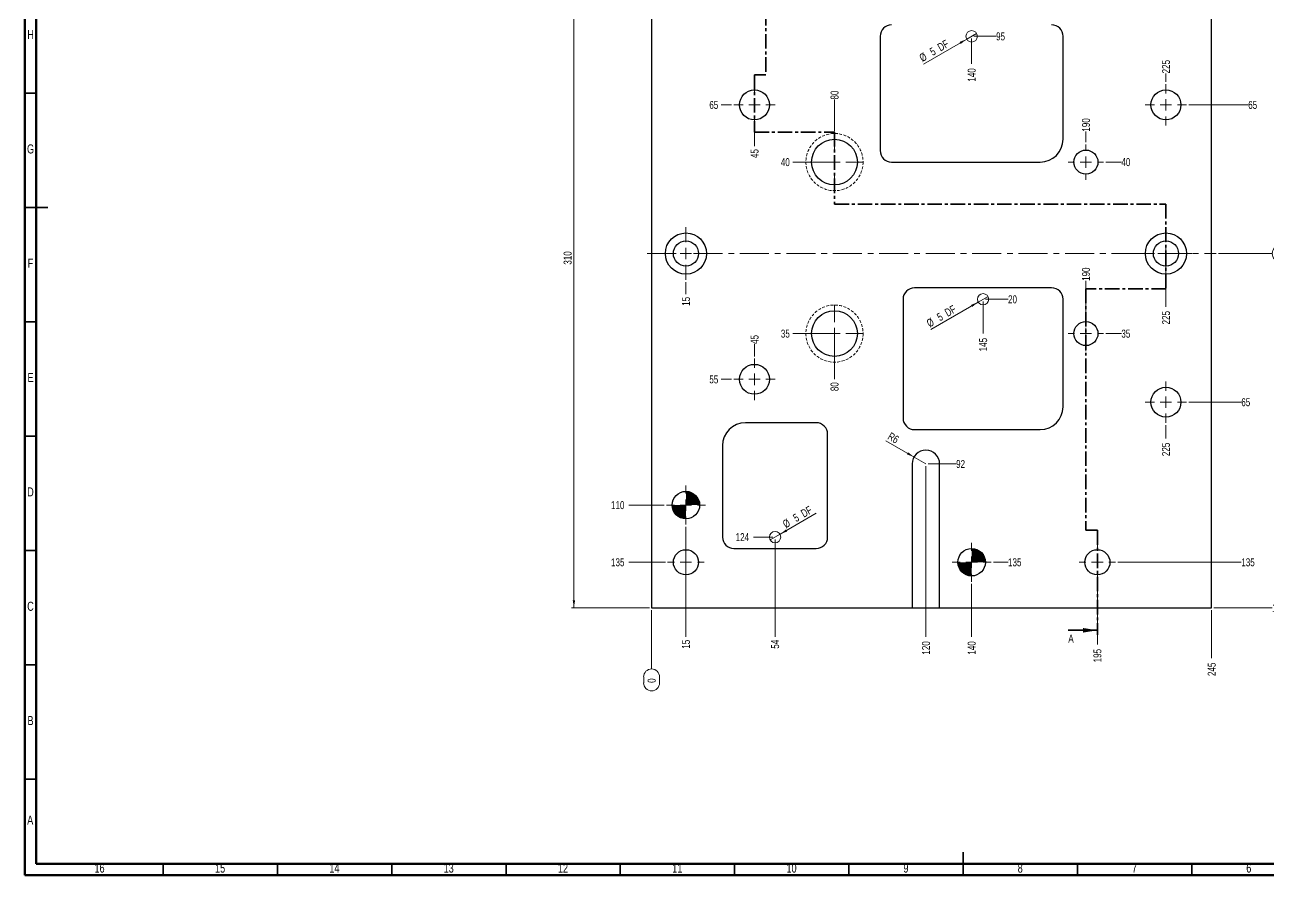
# Model space of a CAD drawing. Header units: millimetres. Extents: x 15 to 836, y 5 to 589.
# Drawn here: x 15 to 559, y 5 to 377 of the extents above; entities that cross this region are included whole.
import ezdxf

# ---------------------------------------------------------------- set-up
doc = ezdxf.new("R2010")
doc.units = ezdxf.units.MM
for name, pattern in [('CENTER', [10.16, 6.35, -1.27, 1.27, -1.27]), ('CENTERX2', [20.32, 12.7, -2.54, 2.54, -2.54]), ('HIDDEN', [1.905, 1.27, -0.635])]:
    doc.linetypes.add(name, pattern=pattern)
doc.styles.add('SLDTEXTSTYLE0', font='TXT', dxfattribs={"width": 0.75})
doc.dimstyles.new('SLDDIMSTYLE0', dxfattribs={"dimtxt": 3.5, "dimasz": 3.302, "dimexe": 0, "dimexo": 0.0625, "dimgap": 0.875, "dimtad": 1, "dimrnd": 1e-09, "dimzin": 12, "dimdsep": 46, "dimtxsty": 'SLDTEXTSTYLE0', "dimblk1": 'NONE', "dimsah": 1, "dimcen": 0, "dimadec": 0, "dimazin": 3, "dimtfac": 1, "dimtmove": 0, "dimatfit": 3, "dimldrblk": 'NONE', "dimfxl": 1, "dimfrac": 2, "dimtolj": 1, "dimtzin": 12, "dimarcsym": 0})
doc.dimstyles.new('SLDDIMSTYLE1', dxfattribs={"dimtxt": 3.5, "dimasz": 3.302, "dimexe": 0, "dimexo": 0.0625, "dimgap": 0.875, "dimtad": 0, "dimtih": 1, "dimtoh": 1, "dimdec": 0, "dimrnd": 1e-09, "dimdsep": 46, "dimtxsty": 'SLDTEXTSTYLE0', "dimblk1": 'NONE', "dimblk2": 'NONE', "dimsah": 1, "dimcen": 0.09, "dimadec": 0, "dimazin": 2, "dimtfac": 1, "dimtdec": 0, "dimtofl": 0, "dimtmove": 0, "dimatfit": 3, "dimldrblk": 'NONE', "dimfxl": 1, "dimfrac": 2, "dimtolj": 1, "dimtzin": 12, "dimarcsym": 0})
doc.dimstyles.new('SLDDIMSTYLE2', dxfattribs={"dimtxt": 3.5, "dimasz": 3.302, "dimexe": 0, "dimexo": 0.0625, "dimgap": 0.875, "dimtad": 0, "dimtih": 1, "dimtoh": 1, "dimrnd": 1e-09, "dimzin": 12, "dimdsep": 46, "dimtxsty": 'SLDTEXTSTYLE0', "dimblk1": 'NONE', "dimblk2": 'NONE', "dimsah": 1, "dimcen": 0.09, "dimadec": 0, "dimazin": 3, "dimtfac": 1, "dimtofl": 0, "dimtmove": 0, "dimatfit": 3, "dimldrblk": 'NONE', "dimfxl": 1, "dimfrac": 2, "dimtolj": 1, "dimtzin": 12, "dimarcsym": 0})
doc.dimstyles.new('SLDDIMSTYLE3', dxfattribs={"dimtxt": 3.5, "dimasz": 3.302, "dimexe": 0, "dimexo": 0.0625, "dimgap": 0.875, "dimtad": 1, "dimrnd": 1e-09, "dimzin": 12, "dimdsep": 46, "dimtxsty": 'SLDTEXTSTYLE0', "dimsah": 1, "dimcen": 0.09, "dimadec": 0, "dimazin": 3, "dimtfac": 1, "dimtofl": 0, "dimtmove": 0, "dimatfit": 3, "dimfxl": 1, "dimfrac": 2, "dimtolj": 1, "dimtzin": 12, "dimarcsym": 0})
doc.dimstyles.new('SLDDIMSTYLE4', dxfattribs={"dimtxt": 3.5, "dimasz": 3.302, "dimexe": 0, "dimexo": 0.0625, "dimgap": 0.875, "dimtad": 1, "dimrnd": 1e-09, "dimzin": 12, "dimdsep": 46, "dimtxsty": 'SLDTEXTSTYLE0', "dimsah": 1, "dimcen": 0, "dimadec": 0, "dimazin": 3, "dimtfac": 1, "dimtofl": 0, "dimtmove": 0, "dimatfit": 3, "dimfxl": 1, "dimfrac": 2, "dimtolj": 1, "dimtzin": 12, "dimarcsym": 0})

# ---------------------------------------------------------------- blocks, each defined once
blk = doc.blocks.new('_D')
at = {"color": 7, "linetype": 'Continuous', "lineweight": 18}
for q in [(408.14, 359.66), (431.37, 373.07)]:
    blk.add_line((427.04, 370.57), q, dxfattribs=at)
blk.add_solid([(427.04, 370.57), (423.93, 369.36), (424.43, 368.48)], dxfattribs=at)
at = {"color": 7, "linetype": 'Continuous', "lineweight": 18, "char_height": 3.5, "attachment_point": 1, "rotation": 30, "style": 'SLDTEXTSTYLE0'}
for s, insert in [('DF', (413.83, 368.17)), ('%%c', (405.9, 363.54)), ('5', (410.45, 366.22))]:
    blk.add_mtext(s, dxfattribs=dict(at, insert=insert))
blk = doc.blocks.new('_None')
blk = doc.blocks.new('_D_1')
at = {"color": 7, "linetype": 'Continuous', "lineweight": 18}
for q in [(436.37, 258.07), (411.3, 243.6)]:
    blk.add_line((432.04, 255.57), q, dxfattribs=at)
blk.add_solid([(432.04, 255.57), (428.93, 254.36), (429.43, 253.48)], dxfattribs=at)
at = {"color": 7, "linetype": 'Continuous', "lineweight": 18, "char_height": 3.5, "attachment_point": 1, "rotation": 30, "style": 'SLDTEXTSTYLE0'}
for s, insert in [('5', (413.6, 250.17)), ('DF', (416.98, 252.11)), ('%%c', (409.06, 247.48))]:
    blk.add_mtext(s, dxfattribs=dict(at, insert=insert))
blk = doc.blocks.new('_D_2')
at = {"color": 7, "linetype": 'Continuous', "lineweight": 18}
for q in [(361.25, 163.24), (341.04, 151.57)]:
    blk.add_line((345.37, 154.07), q, dxfattribs=at)
blk.add_solid([(345.37, 154.07), (348.48, 155.28), (347.97, 156.16)], dxfattribs=at)
at = {"color": 7, "linetype": 'Continuous', "lineweight": 18, "char_height": 3.5, "attachment_point": 1, "rotation": 30, "style": 'SLDTEXTSTYLE0'}
for s, insert in [('DF', (354.05, 164.29)), ('%%c', (346.13, 159.65)), ('5', (350.67, 162.34))]:
    blk.add_mtext(s, dxfattribs=dict(at, insert=insert))
blk = doc.blocks.new('_D_3')
at = {"color": 7, "linetype": 'Continuous', "lineweight": 18}
for p, q in [((564.18, 280.31), (566.77, 280.31)), ((537.2, 276.82), (560.69, 276.82)), ((566.77, 273.33), (564.18, 273.33))]:
    blk.add_line(p, q, dxfattribs=at)
for centre, start, end in [((564.18, 276.82), 90, 270), ((566.77, 276.82), 270, 90)]:
    blk.add_arc(centre, 3.49, start, end, dxfattribs=at)
at = {"color": 7, "linetype": 'Continuous', "lineweight": 18, "insert": (564.18, 278.55), "char_height": 3.5, "attachment_point": 1, "style": 'SLDTEXTSTYLE0'}
blk.add_mtext('0', dxfattribs=at)
blk = doc.blocks.new('_D_4')
at = {"color": 7, "linetype": 'Continuous', "lineweight": 18}
blk.add_line((435.2, 256.82), (445.13, 256.82), dxfattribs=at)
at = {"color": 7, "linetype": 'Continuous', "lineweight": 18, "insert": (445.13, 258.55), "char_height": 3.5, "attachment_point": 1, "style": 'SLDTEXTSTYLE0'}
blk.add_mtext('20', dxfattribs=at)
blk = doc.blocks.new('_D_5')
at = {"color": 7, "linetype": 'Continuous', "lineweight": 18}
blk.add_line((487.95, 241.82), (494.72, 241.82), dxfattribs=at)
at = {"color": 7, "linetype": 'Continuous', "lineweight": 18, "insert": (494.72, 243.55), "char_height": 3.5, "attachment_point": 1, "style": 'SLDTEXTSTYLE0'}
blk.add_mtext('35', dxfattribs=at)
blk = doc.blocks.new('_D_6')
at = {"color": 7, "linetype": 'Continuous', "lineweight": 18}
blk.add_line((368.2, 241.82), (350.92, 241.82), dxfattribs=at)
at = {"color": 7, "linetype": 'Continuous', "lineweight": 18, "insert": (345.75, 243.55), "char_height": 3.5, "attachment_point": 1, "style": 'SLDTEXTSTYLE0'}
blk.add_mtext('35', dxfattribs=at)
blk = doc.blocks.new('_D_7')
at = {"color": 7, "linetype": 'Continuous', "lineweight": 18}
blk.add_line((324.15, 221.82), (319.62, 221.82), dxfattribs=at)
at = {"color": 7, "linetype": 'Continuous', "lineweight": 18, "insert": (314.45, 223.55), "char_height": 3.5, "attachment_point": 1, "style": 'SLDTEXTSTYLE0'}
blk.add_mtext('55', dxfattribs=at)
blk = doc.blocks.new('_D_8')
at = {"color": 7, "linetype": 'Continuous', "lineweight": 18}
blk.add_line((524.25, 211.82), (547.19, 211.82), dxfattribs=at)
at = {"color": 7, "linetype": 'Continuous', "lineweight": 18, "insert": (547.19, 213.55), "char_height": 3.5, "attachment_point": 1, "style": 'SLDTEXTSTYLE0'}
blk.add_mtext('65', dxfattribs=at)
blk = doc.blocks.new('_D_9')
at = {"color": 7, "linetype": 'Continuous', "lineweight": 18}
blk.add_line((410.2, 184.82), (422.42, 184.82), dxfattribs=at)
at = {"color": 7, "linetype": 'Continuous', "lineweight": 18, "insert": (422.42, 186.55), "char_height": 3.5, "attachment_point": 1, "style": 'SLDTEXTSTYLE0'}
blk.add_mtext('92', dxfattribs=at)
blk = doc.blocks.new('_D_10')
at = {"color": 7, "linetype": 'Continuous', "lineweight": 18}
blk.add_line((294.7, 166.82), (279.2, 166.82), dxfattribs=at)
at = {"color": 7, "linetype": 'Continuous', "lineweight": 18, "insert": (271.45, 168.55), "char_height": 3.5, "attachment_point": 1, "style": 'SLDTEXTSTYLE0'}
blk.add_mtext('110', dxfattribs=at)
blk = doc.blocks.new('_D_11')
at = {"color": 7, "linetype": 'Continuous', "lineweight": 18}
blk.add_line((342.2, 152.82), (333.73, 152.82), dxfattribs=at)
at = {"color": 7, "linetype": 'Continuous', "lineweight": 18, "insert": (325.98, 154.55), "char_height": 3.5, "attachment_point": 1, "style": 'SLDTEXTSTYLE0'}
blk.add_mtext('124', dxfattribs=at)
blk = doc.blocks.new('_D_12')
at = {"color": 7, "linetype": 'Continuous', "lineweight": 18}
blk.add_line((493.2, 141.82), (547.19, 141.82), dxfattribs=at)
at = {"color": 7, "linetype": 'Continuous', "lineweight": 18, "insert": (547.19, 143.55), "char_height": 3.5, "attachment_point": 1, "style": 'SLDTEXTSTYLE0'}
blk.add_mtext('135', dxfattribs=at)
blk = doc.blocks.new('_D_13')
at = {"color": 7, "linetype": 'Continuous', "lineweight": 18}
blk.add_line((438.7, 141.82), (445.13, 141.82), dxfattribs=at)
at = {"color": 7, "linetype": 'Continuous', "lineweight": 18, "insert": (445.13, 143.55), "char_height": 3.5, "attachment_point": 1, "style": 'SLDTEXTSTYLE0'}
blk.add_mtext('135', dxfattribs=at)
blk = doc.blocks.new('_D_14')
at = {"color": 7, "linetype": 'Continuous', "lineweight": 18}
blk.add_line((295.2, 141.82), (279.2, 141.82), dxfattribs=at)
at = {"color": 7, "linetype": 'Continuous', "lineweight": 18, "insert": (271.45, 143.55), "char_height": 3.5, "attachment_point": 1, "style": 'SLDTEXTSTYLE0'}
blk.add_mtext('135', dxfattribs=at)
blk = doc.blocks.new('_D_15')
at = {"color": 7, "linetype": 'Continuous', "lineweight": 18}
blk.add_line((535.2, 121.82), (560.69, 121.82), dxfattribs=at)
at = {"color": 7, "linetype": 'Continuous', "lineweight": 18, "insert": (560.69, 123.55), "char_height": 3.5, "attachment_point": 1, "style": 'SLDTEXTSTYLE0'}
blk.add_mtext('155', dxfattribs=at)
blk = doc.blocks.new('_D_16')
at = {"color": 7, "linetype": 'Continuous', "lineweight": 18}
blk.add_line((368.2, 316.82), (350.92, 316.82), dxfattribs=at)
at = {"color": 7, "linetype": 'Continuous', "lineweight": 18, "insert": (345.75, 318.55), "char_height": 3.5, "attachment_point": 1, "style": 'SLDTEXTSTYLE0'}
blk.add_mtext('40', dxfattribs=at)
blk = doc.blocks.new('_D_17')
at = {"color": 7, "linetype": 'Continuous', "lineweight": 18}
blk.add_line((487.95, 316.82), (494.72, 316.82), dxfattribs=at)
at = {"color": 7, "linetype": 'Continuous', "lineweight": 18, "insert": (494.72, 318.55), "char_height": 3.5, "attachment_point": 1, "style": 'SLDTEXTSTYLE0'}
blk.add_mtext('40', dxfattribs=at)
blk = doc.blocks.new('_D_18')
at = {"color": 7, "linetype": 'Continuous', "lineweight": 18}
blk.add_line((524.25, 341.82), (550.2, 341.82), dxfattribs=at)
at = {"color": 7, "linetype": 'Continuous', "lineweight": 18, "insert": (550.2, 343.55), "char_height": 3.5, "attachment_point": 1, "style": 'SLDTEXTSTYLE0'}
blk.add_mtext('65', dxfattribs=at)
blk = doc.blocks.new('_D_19')
at = {"color": 7, "linetype": 'Continuous', "lineweight": 18}
blk.add_line((324.15, 341.82), (319.62, 341.82), dxfattribs=at)
at = {"color": 7, "linetype": 'Continuous', "lineweight": 18, "insert": (314.45, 343.55), "char_height": 3.5, "attachment_point": 1, "style": 'SLDTEXTSTYLE0'}
blk.add_mtext('65', dxfattribs=at)
blk = doc.blocks.new('_D_20')
at = {"color": 7, "linetype": 'Continuous', "lineweight": 18}
blk.add_line((430.2, 371.82), (439.91, 371.82), dxfattribs=at)
at = {"color": 7, "linetype": 'Continuous', "lineweight": 18, "insert": (439.91, 373.55), "char_height": 3.5, "attachment_point": 1, "style": 'SLDTEXTSTYLE0'}
blk.add_mtext('95', dxfattribs=at)
blk = doc.blocks.new('_D_21')
at = {"color": 7, "linetype": 'Continuous', "lineweight": 18}
blk.add_line((329.7, 411.82), (279.2, 411.82), dxfattribs=at)
at = {"color": 7, "linetype": 'Continuous', "lineweight": 18, "insert": (271.45, 413.55), "char_height": 3.5, "attachment_point": 1, "style": 'SLDTEXTSTYLE0'}
blk.add_mtext('135', dxfattribs=at)
blk = doc.blocks.new('_D_22')
at = {"color": 7, "linetype": 'Continuous', "lineweight": 18}
blk.add_line((493.2, 411.82), (544.2, 411.82), dxfattribs=at)
at = {"color": 7, "linetype": 'Continuous', "lineweight": 18, "insert": (544.2, 413.55), "char_height": 3.5, "attachment_point": 1, "style": 'SLDTEXTSTYLE0'}
blk.add_mtext('135', dxfattribs=at)
blk = doc.blocks.new('_D_23')
at = {"color": 7, "linetype": 'Continuous', "lineweight": 18}
blk.add_line((535.2, 431.82), (560.69, 431.82), dxfattribs=at)
at = {"color": 7, "linetype": 'Continuous', "lineweight": 18, "insert": (560.69, 433.55), "char_height": 3.5, "attachment_point": 1, "style": 'SLDTEXTSTYLE0'}
blk.add_mtext('155', dxfattribs=at)
blk = doc.blocks.new('_D_24')
at = {"color": 7, "linetype": 'Continuous', "lineweight": 18}
for p, q in [((289.2, 120.82), (289.2, 95.14)), ((285.72, 89.07), (285.72, 91.66)), ((292.69, 91.66), (292.69, 89.07))]:
    blk.add_line(p, q, dxfattribs=at)
for centre, start, end in [((289.2, 91.66), 0, 180), ((289.2, 89.07), 180, 0)]:
    blk.add_arc(centre, 3.49, start, end, dxfattribs=at)
at = {"color": 7, "linetype": 'Continuous', "lineweight": 18, "insert": (287.47, 89.07), "char_height": 3.5, "attachment_point": 1, "rotation": 90, "style": 'SLDTEXTSTYLE0'}
blk.add_mtext('0', dxfattribs=at)
blk = doc.blocks.new('_D_25')
at = {"color": 7, "linetype": 'Continuous', "lineweight": 18}
blk.add_line((304.2, 157.32), (304.2, 109.19), dxfattribs=at)
at = {"color": 7, "linetype": 'Continuous', "lineweight": 18, "insert": (302.47, 104.01), "char_height": 3.5, "attachment_point": 1, "rotation": 90, "style": 'SLDTEXTSTYLE0'}
blk.add_mtext('15', dxfattribs=at)
blk = doc.blocks.new('_D_26')
at = {"color": 7, "linetype": 'Continuous', "lineweight": 18}
blk.add_line((304.2, 264.32), (304.2, 259.11), dxfattribs=at)
at = {"color": 7, "linetype": 'Continuous', "lineweight": 18, "insert": (302.47, 253.93), "char_height": 3.5, "attachment_point": 1, "rotation": 90, "style": 'SLDTEXTSTYLE0'}
blk.add_mtext('15', dxfattribs=at)
blk = doc.blocks.new('_D_27')
at = {"color": 7, "linetype": 'Continuous', "lineweight": 18}
blk.add_line((309.2, 420.82), (309.2, 441.82), dxfattribs=at)
at = {"color": 7, "linetype": 'Continuous', "lineweight": 18, "insert": (307.47, 441.82), "char_height": 3.5, "attachment_point": 1, "rotation": 90, "style": 'SLDTEXTSTYLE0'}
blk.add_mtext('20', dxfattribs=at)
blk = doc.blocks.new('_D_28')
at = {"color": 7, "linetype": 'Continuous', "lineweight": 18}
blk.add_line((334.2, 231.87), (334.2, 237.29), dxfattribs=at)
at = {"color": 7, "linetype": 'Continuous', "lineweight": 18, "insert": (332.47, 237.29), "char_height": 3.5, "attachment_point": 1, "rotation": 90, "style": 'SLDTEXTSTYLE0'}
blk.add_mtext('45', dxfattribs=at)
blk = doc.blocks.new('_D_29')
at = {"color": 7, "linetype": 'Continuous', "lineweight": 18}
blk.add_line((334.2, 331.77), (334.2, 323.77), dxfattribs=at)
at = {"color": 7, "linetype": 'Continuous', "lineweight": 18, "insert": (332.47, 318.6), "char_height": 3.5, "attachment_point": 1, "rotation": 90, "style": 'SLDTEXTSTYLE0'}
blk.add_mtext('45', dxfattribs=at)
blk = doc.blocks.new('_D_30')
at = {"color": 7, "linetype": 'Continuous', "lineweight": 18}
blk.add_line((339.2, 421.32), (339.2, 447.82), dxfattribs=at)
at = {"color": 7, "linetype": 'Continuous', "lineweight": 18, "insert": (337.47, 447.82), "char_height": 3.5, "attachment_point": 1, "rotation": 90, "style": 'SLDTEXTSTYLE0'}
blk.add_mtext('50', dxfattribs=at)
blk = doc.blocks.new('_D_31')
at = {"color": 7, "linetype": 'Continuous', "lineweight": 18}
blk.add_line((343.2, 151.82), (343.2, 109.19), dxfattribs=at)
at = {"color": 7, "linetype": 'Continuous', "lineweight": 18, "insert": (341.47, 104.01), "char_height": 3.5, "attachment_point": 1, "rotation": 90, "style": 'SLDTEXTSTYLE0'}
blk.add_mtext('54', dxfattribs=at)
blk = doc.blocks.new('_D_32')
at = {"color": 7, "linetype": 'Continuous', "lineweight": 18}
blk.add_line((369.2, 240.82), (369.2, 221.82), dxfattribs=at)
at = {"color": 7, "linetype": 'Continuous', "lineweight": 18, "insert": (367.47, 216.65), "char_height": 3.5, "attachment_point": 1, "rotation": 90, "style": 'SLDTEXTSTYLE0'}
blk.add_mtext('80', dxfattribs=at)
blk = doc.blocks.new('_D_33')
at = {"color": 7, "linetype": 'Continuous', "lineweight": 18}
blk.add_line((369.2, 330.32), (369.2, 344.18), dxfattribs=at)
at = {"color": 7, "linetype": 'Continuous', "lineweight": 18, "insert": (367.47, 344.18), "char_height": 3.5, "attachment_point": 1, "rotation": 90, "style": 'SLDTEXTSTYLE0'}
blk.add_mtext('80', dxfattribs=at)
blk = doc.blocks.new('_D_34')
at = {"color": 7, "linetype": 'Continuous', "lineweight": 18}
blk.add_line((409.2, 183.82), (409.2, 109.19), dxfattribs=at)
at = {"color": 7, "linetype": 'Continuous', "lineweight": 18, "insert": (407.47, 101.43), "char_height": 3.5, "attachment_point": 1, "rotation": 90, "style": 'SLDTEXTSTYLE0'}
blk.add_mtext('120', dxfattribs=at)
blk = doc.blocks.new('_D_35')
at = {"color": 7, "linetype": 'Continuous', "lineweight": 18}
blk.add_line((429.2, 132.32), (429.2, 109.19), dxfattribs=at)
at = {"color": 7, "linetype": 'Continuous', "lineweight": 18, "insert": (427.47, 101.43), "char_height": 3.5, "attachment_point": 1, "rotation": 90, "style": 'SLDTEXTSTYLE0'}
blk.add_mtext('140', dxfattribs=at)
blk = doc.blocks.new('_D_36')
at = {"color": 7, "linetype": 'Continuous', "lineweight": 18}
blk.add_line((429.2, 370.82), (429.2, 359.77), dxfattribs=at)
at = {"color": 7, "linetype": 'Continuous', "lineweight": 18, "insert": (427.47, 352.01), "char_height": 3.5, "attachment_point": 1, "rotation": 90, "style": 'SLDTEXTSTYLE0'}
blk.add_mtext('140', dxfattribs=at)
blk = doc.blocks.new('_D_37')
at = {"color": 7, "linetype": 'Continuous', "lineweight": 18}
blk.add_line((434.2, 255.82), (434.2, 241.82), dxfattribs=at)
at = {"color": 7, "linetype": 'Continuous', "lineweight": 18, "insert": (432.47, 234.06), "char_height": 3.5, "attachment_point": 1, "rotation": 90, "style": 'SLDTEXTSTYLE0'}
blk.add_mtext('145', dxfattribs=at)
blk = doc.blocks.new('_D_38')
at = {"color": 7, "linetype": 'Continuous', "lineweight": 18}
blk.add_line((479.2, 250.57), (479.2, 264.87), dxfattribs=at)
at = {"color": 7, "linetype": 'Continuous', "lineweight": 18, "insert": (477.47, 264.87), "char_height": 3.5, "attachment_point": 1, "rotation": 90, "style": 'SLDTEXTSTYLE0'}
blk.add_mtext('190', dxfattribs=at)
blk = doc.blocks.new('_D_39')
at = {"color": 7, "linetype": 'Continuous', "lineweight": 18}
blk.add_line((479.2, 325.57), (479.2, 330.14), dxfattribs=at)
at = {"color": 7, "linetype": 'Continuous', "lineweight": 18, "insert": (477.47, 330.14), "char_height": 3.5, "attachment_point": 1, "rotation": 90, "style": 'SLDTEXTSTYLE0'}
blk.add_mtext('190', dxfattribs=at)
blk = doc.blocks.new('_D_40')
at = {"color": 7, "linetype": 'Continuous', "lineweight": 18}
blk.add_line((484.2, 132.82), (484.2, 105.82), dxfattribs=at)
at = {"color": 7, "linetype": 'Continuous', "lineweight": 18, "insert": (482.47, 98.06), "char_height": 3.5, "attachment_point": 1, "rotation": 90, "style": 'SLDTEXTSTYLE0'}
blk.add_mtext('195', dxfattribs=at)
blk = doc.blocks.new('_D_41')
at = {"color": 7, "linetype": 'Continuous', "lineweight": 18}
blk.add_line((484.2, 420.82), (484.2, 441.82), dxfattribs=at)
at = {"color": 7, "linetype": 'Continuous', "lineweight": 18, "insert": (482.47, 441.82), "char_height": 3.5, "attachment_point": 1, "rotation": 90, "style": 'SLDTEXTSTYLE0'}
blk.add_mtext('195', dxfattribs=at)
blk = doc.blocks.new('_D_42')
at = {"color": 7, "linetype": 'Continuous', "lineweight": 18}
blk.add_line((514.2, 264.32), (514.2, 253.59), dxfattribs=at)
at = {"color": 7, "linetype": 'Continuous', "lineweight": 18, "insert": (512.47, 245.83), "char_height": 3.5, "attachment_point": 1, "rotation": 90, "style": 'SLDTEXTSTYLE0'}
blk.add_mtext('225', dxfattribs=at)
blk = doc.blocks.new('_D_43')
at = {"color": 7, "linetype": 'Continuous', "lineweight": 18}
blk.add_line((514.2, 201.77), (514.2, 195.98), dxfattribs=at)
at = {"color": 7, "linetype": 'Continuous', "lineweight": 18, "insert": (512.47, 188.23), "char_height": 3.5, "attachment_point": 1, "rotation": 90, "style": 'SLDTEXTSTYLE0'}
blk.add_mtext('225', dxfattribs=at)
blk = doc.blocks.new('_D_44')
at = {"color": 7, "linetype": 'Continuous', "lineweight": 18}
blk.add_line((514.2, 351.87), (514.2, 355.6), dxfattribs=at)
at = {"color": 7, "linetype": 'Continuous', "lineweight": 18, "insert": (512.47, 355.6), "char_height": 3.5, "attachment_point": 1, "rotation": 90, "style": 'SLDTEXTSTYLE0'}
blk.add_mtext('225', dxfattribs=at)
blk = doc.blocks.new('_D_45')
at = {"color": 7, "linetype": 'Continuous', "lineweight": 18}
blk.add_line((514.2, 421.32), (514.2, 441.82), dxfattribs=at)
at = {"color": 7, "linetype": 'Continuous', "lineweight": 18, "insert": (512.47, 441.82), "char_height": 3.5, "attachment_point": 1, "rotation": 90, "style": 'SLDTEXTSTYLE0'}
blk.add_mtext('225', dxfattribs=at)
blk = doc.blocks.new('_D_46')
at = {"color": 7, "linetype": 'Continuous', "lineweight": 18}
blk.add_line((534.2, 120.82), (534.2, 99.82), dxfattribs=at)
at = {"color": 7, "linetype": 'Continuous', "lineweight": 18, "insert": (532.47, 92.06), "char_height": 3.5, "attachment_point": 1, "rotation": 90, "style": 'SLDTEXTSTYLE0'}
blk.add_mtext('245', dxfattribs=at)
blk = doc.blocks.new('_D_48')
at = {"color": 7, "linetype": 'Continuous', "lineweight": 18}
for p, q in [((288.2, 431.82), (254.2, 431.82)), ((255.2, 431.82), (255.2, 121.82)), ((288.2, 121.82), (254.2, 121.82))]:
    blk.add_line(p, q, dxfattribs=at)
for points in [[(255.2, 431.82), (254.7, 428.52), (255.71, 428.52)], [(255.2, 121.82), (255.71, 125.12), (254.7, 125.12)]]:
    blk.add_solid(points, dxfattribs=at)
at = {"color": 7, "linetype": 'Continuous', "lineweight": 18, "insert": (250.69, 271.95), "char_height": 3.5, "attachment_point": 1, "rotation": 90, "style": 'SLDTEXTSTYLE0'}
blk.add_mtext('310', dxfattribs=at)
blk = doc.blocks.new('_D_49')
at = {"color": 7, "linetype": 'Continuous', "lineweight": 18}
for q in [(391.64, 194.96), (409.2, 184.82)]:
    blk.add_line((404.01, 187.82), q, dxfattribs=at)
blk.add_solid([(404.01, 187.82), (401.4, 189.91), (400.89, 189.03)], dxfattribs=at)
at = {"color": 7, "linetype": 'Continuous', "lineweight": 18, "insert": (393.88, 198.84), "char_height": 3.5, "attachment_point": 1, "rotation": 330, "style": 'SLDTEXTSTYLE0'}
blk.add_mtext('R6', dxfattribs=at)
blk = doc.blocks.new('SW_CENTERMARKSYMBOL_0')
at = {"color": 0, "linetype": 'Continuous', "lineweight": 0}
for p, q in [((0, 5), (0, 12.5)), ((-5, 0), (-12.5, 0)), ((0, 0), (-2.5, 0)), ((0, 0), (0, 2.5)), ((0, 0), (0, -2.5)), ((0, 0), (2.5, 0)), ((5, 0), (12.5, 0)), ((0, -5), (0, -12.5))]:
    blk.add_line(p, q, dxfattribs=at)
blk = doc.blocks.new('SW_CENTERMARKSYMBOL_1')
at = {"color": 0, "linetype": 'Continuous', "lineweight": 0}
for p, q in [((0, 5), (0, 12.5)), ((-5, 0), (-12.5, 0)), ((0, 0), (-2.5, 0)), ((0, 0), (0, 2.5)), ((0, 0), (0, -2.5)), ((0, 0), (2.5, 0)), ((5, 0), (12.5, 0)), ((0, -5), (0, -12.5))]:
    blk.add_line(p, q, dxfattribs=at)
blk = doc.blocks.new('SW_CENTERMARKSYMBOL_2')
at = {"color": 0, "linetype": 'Continuous', "lineweight": 0}
for p, q in [((0, 5), (0, 7.75)), ((-5, 0), (-7.75, 0)), ((0, 0), (-2.5, 0)), ((0, 0), (0, 2.5)), ((0, 0), (0, -2.5)), ((0, 0), (2.5, 0)), ((5, 0), (7.75, 0)), ((0, -5), (0, -7.75))]:
    blk.add_line(p, q, dxfattribs=at)
blk = doc.blocks.new('SW_CENTERMARKSYMBOL_3')
at = {"color": 0, "linetype": 'Continuous', "lineweight": 0}
for p, q in [((0, 5), (0, 7.75)), ((-5, 0), (-7.75, 0)), ((0, 0), (-2.5, 0)), ((0, 0), (0, 2.5)), ((0, 0), (0, -2.5)), ((0, 0), (2.5, 0)), ((5, 0), (7.75, 0)), ((0, -5), (0, -7.75))]:
    blk.add_line(p, q, dxfattribs=at)
blk = doc.blocks.new('SW_CENTERMARKSYMBOL_4')
at = {"color": 0, "linetype": 'Continuous', "lineweight": 0}
for p, q in [((0, 5), (0, 8)), ((-5, 0), (-8, 0)), ((0, 0), (-2.5, 0)), ((0, 0), (0, 2.5)), ((0, 0), (0, -2.5)), ((0, 0), (2.5, 0)), ((5, 0), (8, 0)), ((0, -5), (0, -8))]:
    blk.add_line(p, q, dxfattribs=at)
blk = doc.blocks.new('SW_CENTERMARKSYMBOL_8')
at = {"color": 0, "linetype": 'Continuous', "lineweight": 0}
for p, q in [((0, 5), (0, 8.5)), ((-5, 0), (-8.5, 0)), ((0, 0), (-2.5, 0)), ((0, 0), (0, 2.5)), ((0, 0), (0, -2.5)), ((0, 0), (2.5, 0)), ((5, 0), (8.5, 0)), ((0, -5), (0, -8.5))]:
    blk.add_line(p, q, dxfattribs=at)
blk = doc.blocks.new('SW_CENTERMARKSYMBOL_9')
at = {"color": 0, "linetype": 'Continuous', "lineweight": 0}
for p, q in [((0, 5), (0, 8)), ((-5, 0), (-8, 0)), ((0, 0), (-2.5, 0)), ((0, 0), (0, 2.5)), ((0, 0), (0, -2.5)), ((0, 0), (2.5, 0)), ((5, 0), (8, 0)), ((0, -5), (0, -8))]:
    blk.add_line(p, q, dxfattribs=at)
blk = doc.blocks.new('SW_CENTERMARKSYMBOL_10')
at = {"color": 0, "linetype": 'Continuous', "lineweight": 0}
for p, q in [((0, 5), (0, 8.5)), ((-5, 0), (-8.5, 0)), ((0, 0), (-2.5, 0)), ((0, 0), (0, 2.5)), ((0, 0), (0, -2.5)), ((0, 0), (2.5, 0)), ((5, 0), (8.5, 0)), ((0, -5), (0, -8.5))]:
    blk.add_line(p, q, dxfattribs=at)
blk = doc.blocks.new('SW_CENTERMARKSYMBOL_12')
at = {"color": 0, "linetype": 'Continuous', "lineweight": 0}
for p, q in [((0, 5), (0, 11.5)), ((-5, 0), (-11.5, 0)), ((0, 0), (-2.5, 0)), ((0, 0), (0, 2.5)), ((0, 0), (0, -2.5)), ((0, 0), (2.5, 0)), ((5, 0), (11.5, 0)), ((0, -5), (0, -11.5))]:
    blk.add_line(p, q, dxfattribs=at)
blk = doc.blocks.new('SW_CENTERMARKSYMBOL_13')
at = {"color": 0, "linetype": 'Continuous', "lineweight": 0}
for p, q in [((0, 5), (0, 11.5)), ((-5, 0), (-11.5, 0)), ((0, 0), (-2.5, 0)), ((0, 0), (0, 2.5)), ((0, 0), (0, -2.5)), ((0, 0), (2.5, 0)), ((5, 0), (11.5, 0)), ((0, -5), (0, -11.5))]:
    blk.add_line(p, q, dxfattribs=at)
blk = doc.blocks.new('SW_CENTERMARKSYMBOL_14')
at = {"color": 0, "linetype": 'Continuous', "lineweight": 0}
for p, q in [((0, 5), (0, 9.05)), ((-5, 0), (-9.05, 0)), ((0, 0), (-2.5, 0)), ((0, 0), (0, 2.5)), ((0, 0), (0, -2.5)), ((0, 0), (2.5, 0)), ((5, 0), (9.05, 0)), ((0, -5), (0, -9.05))]:
    blk.add_line(p, q, dxfattribs=at)
blk = doc.blocks.new('SW_CENTERMARKSYMBOL_15')
at = {"color": 0, "linetype": 'Continuous', "lineweight": 0}
for p, q in [((0, 5), (0, 9.05)), ((-5, 0), (-9.05, 0)), ((0, 0), (-2.5, 0)), ((0, 0), (0, 2.5)), ((0, 0), (0, -2.5)), ((0, 0), (2.5, 0)), ((5, 0), (9.05, 0)), ((0, -5), (0, -9.05))]:
    blk.add_line(p, q, dxfattribs=at)
blk = doc.blocks.new('SW_CENTERMARKSYMBOL_16')
at = {"color": 0, "linetype": 'Continuous', "lineweight": 0}
for p, q in [((0, 5), (0, 9.05)), ((-5, 0), (-9.05, 0)), ((0, 0), (-2.5, 0)), ((0, 0), (0, 2.5)), ((0, 0), (0, -2.5)), ((0, 0), (2.5, 0)), ((5, 0), (9.05, 0)), ((0, -5), (0, -9.05))]:
    blk.add_line(p, q, dxfattribs=at)
blk = doc.blocks.new('SW_CENTERMARKSYMBOL_17')
at = {"color": 0, "linetype": 'Continuous', "lineweight": 0}
for p, q in [((0, 5), (0, 9.05)), ((-5, 0), (-9.05, 0)), ((0, 0), (-2.5, 0)), ((0, 0), (0, 2.5)), ((0, 0), (0, -2.5)), ((0, 0), (2.5, 0)), ((5, 0), (9.05, 0)), ((0, -5), (0, -9.05))]:
    blk.add_line(p, q, dxfattribs=at)
blk = doc.blocks.new('SW_DOWELSYMBOL_2')
at = {"linetype": 'Continuous', "lineweight": 0}
h = blk.add_hatch(color=0, dxfattribs=at)
edge = h.paths.add_edge_path(flags=0)
edge.add_arc((0, 0), 6, 0, 90)
edge.add_line((0, 6), (0, 0))
edge.add_line((0, 0), (6, 0))
h = blk.add_hatch(color=0, dxfattribs=at)
edge = h.paths.add_edge_path(flags=0)
edge.add_arc((0, 0), 6, 180, 270)
edge.add_line((0, -6), (0, 0))
edge.add_line((0, 0), (-6, 0))
at = {"color": 0, "linetype": 'Continuous', "lineweight": 0}
blk.add_circle((0, 0), 6, dxfattribs=at)
blk = doc.blocks.new('SW_DOWELSYMBOL_3')
at = {"linetype": 'Continuous', "lineweight": 0}
h = blk.add_hatch(color=0, dxfattribs=at)
edge = h.paths.add_edge_path(flags=0)
edge.add_arc((0, 0), 6, 0, 90)
edge.add_line((0, 6), (0, 0))
edge.add_line((0, 0), (6, 0))
h = blk.add_hatch(color=0, dxfattribs=at)
edge = h.paths.add_edge_path(flags=0)
edge.add_arc((0, 0), 6, 180, 270)
edge.add_line((0, -6), (0, 0))
edge.add_line((0, 0), (-6, 0))
at = {"color": 0, "linetype": 'Continuous', "lineweight": 0}
blk.add_circle((0, 0), 6, dxfattribs=at)

msp = doc.modelspace()

# ---------------------------------------------------------------- linework, layer by layer
at = {"color": 7, "linetype": 'Continuous', "lineweight": 70}
for p, q in [((15, 5), (15, 589)), ((20, 10), (20, 584)), ((831, 10), (20, 10)), ((836, 5), (15, 5))]:
    msp.add_line(p, q, dxfattribs=at)
at = {"color": 7, "linetype": 'CENTER', "lineweight": 35}
for p, q in [((339.204, 443.924), (339.204, 354.972)), ((339.204, 354.972), (334.204, 354.972)), ((334.204, 354.972), (334.204, 329.961)), ((334.204, 329.961), (369.204, 329.961)), ((369.204, 329.961), (369.204, 298.465)), ((369.204, 298.465), (514.204, 298.465)), ((514.204, 298.465), (514.204, 261.411)), ((514.204, 261.411), (479.204, 261.411)), ((479.204, 261.411), (479.204, 155.808)), ((479.204, 155.808), (484.204, 155.808)), ((484.204, 155.808), (484.204, 110.068))]:
    msp.add_line(p, q, dxfattribs=at)
at = {"color": 7, "linetype": 'Continuous', "lineweight": 25}
for p, q in [((289.204, 431.821), (289.204, 121.821)), ((534.204, 121.821), (534.204, 431.821)), ((389.204, 371.821), (389.204, 321.821)), ((469.204, 326.821), (469.204, 371.821)), ((394.204, 316.821), (459.204, 316.821)), ((464.204, 261.821), (404.204, 261.821)), ((399.204, 256.821), (399.204, 204.821)), ((469.204, 209.821), (469.204, 256.821)), ((361.204, 202.821), (330.204, 202.821)), ((366.204, 152.821), (366.204, 197.821)), ((404.204, 199.821), (459.204, 199.821)), ((320.204, 192.821), (320.204, 152.821)), ((403.204, 184.821), (403.204, 121.821)), ((415.204, 121.821), (415.204, 184.821)), ((325.204, 147.821), (361.204, 147.821)), ((289.204, 121.821), (403.204, 121.821)), ((403.204, 121.821), (415.204, 121.821)), ((415.204, 121.821), (534.204, 121.821))]:
    msp.add_line(p, q, dxfattribs=at)
at = {"color": 7, "linetype": 'Continuous', "lineweight": 35}
for p, q in [((20, 347), (15, 347)), ((14.999, 297), (25.001, 297)), ((20, 297), (15, 297)), ((20, 247), (15, 247)), ((20, 197), (15, 197)), ((20, 147), (15, 147)), ((471.504, 112.068), (484.204, 112.068)), ((20, 97), (15, 97)), ((20, 47), (15, 47)), ((425.5, 4.999), (425.5, 15.001)), ((75.5, 10), (75.5, 5)), ((125.5, 10), (125.5, 5)), ((175.5, 10), (175.5, 5)), ((225.5, 10), (225.5, 5)), ((275.5, 10), (275.5, 5)), ((325.5, 10), (325.5, 5)), ((375.5, 10), (375.5, 5)), ((425.5, 10), (425.5, 5)), ((475.5, 10), (475.5, 5)), ((525.5, 10), (525.5, 5))]:
    msp.add_line(p, q, dxfattribs=at)
at = {"color": 7, "linetype": 'CENTERX2', "lineweight": 18}
msp.add_line((287.204, 276.821), (536.204, 276.821), dxfattribs=at)
at = {"color": 7, "linetype": 'Continuous', "lineweight": 18}
for centre in [(429.204, 371.821), (434.204, 256.821), (343.204, 152.821)]:
    msp.add_circle(centre, 2.5, dxfattribs=at)
at = {"color": 7, "linetype": 'Continuous', "lineweight": 25}
for centre, radius in [((334.204, 341.821), 6.55), ((514.204, 341.821), 6.55), ((369.204, 316.821), 10), ((479.204, 316.821), 5.25), ((304.204, 276.821), 9), ((514.204, 276.821), 9), ((304.204, 276.821), 5.5), ((514.204, 276.821), 5.5), ((369.204, 241.821), 10), ((479.204, 241.821), 5.25), ((334.204, 221.821), 6.55), ((514.204, 211.821), 6.55), ((304.204, 166.821), 6), ((304.204, 141.821), 5.5), ((429.204, 141.821), 6), ((484.204, 141.821), 5.5)]:
    msp.add_circle(centre, radius, dxfattribs=at)
at = {"color": 7, "linetype": 'HIDDEN', "lineweight": 18}
for centre in [(369.204, 316.821), (369.204, 241.821)]:
    msp.add_circle(centre, 12.5, dxfattribs=at)
at = {"color": 7, "linetype": 'Continuous', "lineweight": 25}
for centre, radius, start, end in [((394.204, 371.821), 5, 90, 180), ((464.204, 371.821), 5, 0, 90), ((459.204, 326.821), 10, 270, 0), ((394.204, 321.821), 5, 180, 270), ((404.204, 256.821), 5, 90, 180), ((464.204, 256.821), 5, 0, 90), ((459.204, 209.821), 10, 270, 0), ((330.204, 192.821), 10, 90, 180), ((361.204, 197.821), 5, 0, 90), ((404.204, 204.821), 5, 180, 270), ((409.204, 184.821), 6, 0, 180), ((325.204, 152.821), 5, 180, 270), ((361.204, 152.821), 5, 270, 0)]:
    msp.add_arc(centre, radius, start, end, dxfattribs=at)
at = {"color": 7, "linetype": 'Continuous', "lineweight": 35}
msp.add_solid([(484.204, 112.068), (477.854, 113.084), (477.854, 111.052)], dxfattribs=at)

# ---------------------------------------------------------------- block references
at = {"color": 7, "linetype": 'Continuous', "lineweight": 0}
for name, p in [('SW_CENTERMARKSYMBOL_14', (334.204, 341.821)), ('SW_CENTERMARKSYMBOL_16', (514.204, 341.821)), ('SW_CENTERMARKSYMBOL_1', (369.204, 316.821)), ('SW_CENTERMARKSYMBOL_3', (479.204, 316.821)), ('SW_CENTERMARKSYMBOL_12', (304.204, 276.821)), ('SW_CENTERMARKSYMBOL_13', (514.204, 276.821)), ('SW_CENTERMARKSYMBOL_0', (369.204, 241.821)), ('SW_CENTERMARKSYMBOL_2', (479.204, 241.821)), ('SW_CENTERMARKSYMBOL_17', (334.204, 221.821)), ('SW_CENTERMARKSYMBOL_15', (514.204, 211.821)), ('SW_CENTERMARKSYMBOL_10', (304.204, 166.821)), ('SW_DOWELSYMBOL_2', (304.204, 166.821)), ('SW_CENTERMARKSYMBOL_9', (304.204, 141.821)), ('SW_CENTERMARKSYMBOL_8', (429.204, 141.821)), ('SW_DOWELSYMBOL_3', (429.204, 141.821)), ('SW_CENTERMARKSYMBOL_4', (484.204, 141.821))]:
    msp.add_blockref(name, p, dxfattribs=at)

# ---------------------------------------------------------------- texts
at = {"color": 7, "linetype": 'Continuous', "lineweight": 0, "attachment_point": 2, "style": 'SLDTEXTSTYLE0'}
for s, insert, char_height in [('H', (17.49, 374.56), 3.969), ('G', (17.487, 324.56), 3.969), ('F', (17.458, 274.56), 3.969), ('E', (17.508, 224.56), 3.969), ('D', (17.453, 174.56), 3.969), ('C', (17.459, 124.56), 3.969), ('B', (17.471, 74.56), 3.969), ('A', (17.34, 31.06), 3.969), ('16', (47.67, 10.06), 3.9688), ('15', (100.42, 10.06), 3.9688), ('14', (150.42, 10.06), 3.9688), ('13', (200.42, 10.06), 3.9688), ('12', (250.42, 10.06), 3.9688), ('11', (300.42, 10.06), 3.9688), ('10', (350.42, 10.06), 3.9688), ('9', (400.46, 10.06), 3.969), ('8', (450.46, 10.06), 3.969), ('7', (500.46, 10.06), 3.969), ('6', (550.46, 10.06), 3.969)]:
    msp.add_mtext(s, dxfattribs=dict(at, insert=insert, char_height=char_height))
at = {"color": 7, "linetype": 'Continuous', "insert": (471.504, 110.221), "char_height": 3.5, "attachment_point": 1, "style": 'SLDTEXTSTYLE0'}
msp.add_mtext('A', dxfattribs=at)

# ---------------------------------------------------------------- dimensions: what is measured, and where the dimension line sits
at = {"color": 7, "linetype": 'Continuous', "lineweight": 18}
for feature_location, offset, dtype, origin, dimstyle, picture, middle in [((339.204, 420.321), (0, 27.5), 1, (289.204, 121.821), 'SLDDIMSTYLE2', '_D_30', (339.204, 450.407)), ((484.204, 419.821), (0, 22), 1, (289.204, 121.821), 'SLDDIMSTYLE2', '_D_41', (484.204, 445.701)), ((514.204, 420.321), (0, 21.5), 1, (289.204, 121.821), 'SLDDIMSTYLE2', '_D_45', (514.204, 445.701)), ((309.204, 419.821), (0, 22), 1, (289.204, 121.821), 'SLDDIMSTYLE2', '_D_27', (309.204, 444.407)), ((534.204, 431.821), (26.489, 0), 0, (536.204, 276.821), 'SLDDIMSTYLE2', '_D_23', (564.572, 431.821)), ((330.704, 411.821), (-51.5, 0), 0, (536.204, 276.821), 'SLDDIMSTYLE2', '_D_21', (275.325, 411.821)), ((492.204, 411.821), (52, 0), 0, (536.204, 276.821), 'SLDDIMSTYLE2', '_D_22', (548.083, 411.821)), ((429.204, 371.821), (0, -12.051), 1, (289.204, 121.821), 'SLDDIMSTYLE2', '_D_36', (429.204, 355.891)), ((429.204, 371.821), (10.708, 0), 0, (536.204, 276.821), 'SLDDIMSTYLE2', '_D_20', (442.498, 371.821)), ((514.204, 350.871), (0, 4.728), 1, (289.204, 121.821), 'SLDDIMSTYLE2', '_D_44', (514.204, 359.479)), ((369.204, 329.321), (0, 14.863), 1, (289.204, 121.821), 'SLDDIMSTYLE2', '_D_33', (369.204, 346.771)), ((325.154, 341.821), (-5.536, 0), 0, (536.204, 276.821), 'SLDDIMSTYLE2', '_D_19', (317.032, 341.821)), ((523.254, 341.821), (26.95, 0), 0, (536.204, 276.821), 'SLDDIMSTYLE2', '_D_18', (552.79, 341.821)), ((479.204, 324.571), (0, 5.564), 1, (289.204, 121.821), 'SLDDIMSTYLE2', '_D_39', (479.204, 334.015)), ((334.204, 332.771), (0, -9.002), 1, (289.204, 121.821), 'SLDDIMSTYLE2', '_D_29', (334.204, 321.184)), ((369.204, 316.821), (-18.285, 0), 0, (536.204, 276.821), 'SLDDIMSTYLE2', '_D_16', (348.333, 316.821)), ((486.954, 316.821), (7.761, 0), 0, (536.204, 276.821), 'SLDDIMSTYLE2', '_D_17', (497.302, 316.821)), ((536.204254203, 276.821352804), (24.488801095, 0), 0, (536.204254203, 276.821352804), 'SLDDIMSTYLE1', '_D_3', (565.475173201, 276.821352804)), ((295.704, 166.821), (-16.5, 0), 0, (536.204, 276.821), 'SLDDIMSTYLE2', '_D_10', (275.325, 166.821)), ((296.204, 141.821), (-17, 0), 0, (536.204, 276.821), 'SLDDIMSTYLE2', '_D_14', (275.325, 141.821)), ((479.204, 249.571), (0, 15.301), 1, (289.204, 121.821), 'SLDDIMSTYLE2', '_D_38', (479.204, 268.751)), ((325.154, 221.821), (-5.536, 0), 0, (536.204, 276.821), 'SLDDIMSTYLE2', '_D_7', (317.032, 221.821)), ((343.204, 152.821), (-9.47, 0), 0, (536.204, 276.821), 'SLDDIMSTYLE2', '_D_11', (329.855, 152.821)), ((369.204, 241.821), (-18.285, 0), 0, (536.204, 276.821), 'SLDDIMSTYLE2', '_D_6', (348.333, 241.821)), ((409.204, 184.821), (13.216, 0), 0, (536.204, 276.821), 'SLDDIMSTYLE2', '_D_9', (425.006, 184.821)), ((434.204, 256.821), (10.924, 0), 0, (536.204, 276.821), 'SLDDIMSTYLE2', '_D_4', (447.715, 256.821)), ((437.704, 141.821), (7.424, 0), 0, (536.204, 276.821), 'SLDDIMSTYLE2', '_D_13', (449.008, 141.821)), ((486.954, 241.821), (7.761, 0), 0, (536.204, 276.821), 'SLDDIMSTYLE2', '_D_5', (497.302, 241.821)), ((492.204, 141.821), (54.986, 0), 0, (536.204, 276.821), 'SLDDIMSTYLE2', '_D_12', (551.07, 141.821)), ((523.254, 211.821), (23.936, 0), 0, (536.204, 276.821), 'SLDDIMSTYLE2', '_D_8', (549.777, 211.821)), ((534.204, 121.821), (26.489, 0), 0, (536.204, 276.821), 'SLDDIMSTYLE2', '_D_15', (564.572, 121.821)), ((304.204, 265.321), (0, -6.216), 1, (289.204, 121.821), 'SLDDIMSTYLE2', '_D_26', (304.204, 256.519)), ((514.204, 265.321), (0, -11.733), 1, (289.204, 121.821), 'SLDDIMSTYLE2', '_D_42', (514.204, 249.71)), ((434.204, 256.821), (0, -15), 1, (289.204, 121.821), 'SLDDIMSTYLE2', '_D_37', (434.204, 237.942)), ((334.204, 230.871), (0, 6.419), 1, (289.204, 121.821), 'SLDDIMSTYLE2', '_D_28', (334.204, 239.877)), ((369.204, 241.821), (0, -20), 1, (289.204, 121.821), 'SLDDIMSTYLE2', '_D_32', (369.204, 219.235)), ((514.204, 202.771), (0, -6.788), 1, (289.204, 121.821), 'SLDDIMSTYLE2', '_D_43', (514.204, 192.104)), ((409.204, 184.821), (0, -75.635), 1, (289.204, 121.821), 'SLDDIMSTYLE2', '_D_34', (409.204, 105.307)), ((304.204, 158.321), (0, -49.135), 1, (289.204, 121.821), 'SLDDIMSTYLE2', '_D_25', (304.204, 106.6)), ((343.204, 152.821), (0, -43.635), 1, (289.204, 121.821), 'SLDDIMSTYLE2', '_D_31', (343.204, 106.6)), ((484.204, 133.821), (0, -28), 1, (289.204, 121.821), 'SLDDIMSTYLE2', '_D_40', (484.204, 101.942)), ((429.204, 133.321), (0, -24.135), 1, (289.204, 121.821), 'SLDDIMSTYLE2', '_D_35', (429.204, 105.307)), ((289.204254203, 121.821352804), (0, -26.67708065), 1, (289.204254203, 121.821352804), 'SLDDIMSTYLE1', '_D_24', (289.204254203, 90.362154251)), ((534.204, 121.821), (0, -22), 1, (289.204, 121.821), 'SLDDIMSTYLE2', '_D_46', (534.204, 95.942))]:
    dim = msp.add_ordinate_dim(feature_location=feature_location, offset=offset, dtype=dtype, origin=origin, dimstyle=dimstyle, dxfattribs=at)
    dim.commit()
    dim.dimension.update_dxf_attribs({"geometry": picture, "text_midpoint": middle})
dim = msp.add_linear_dim(base=(255.204, 121.821), p1=(289.204, 431.821), p2=(289.204, 121.821), angle=90, dimstyle='SLDDIMSTYLE3', dxfattribs=at)
dim.commit()
dim.dimension.update_dxf_attribs({"geometry": '_D_48', "text_midpoint": (255.204, 275.834), "dimtype": 160})
for p1, p2, picture, middle in [((431.369, 373.071), (427.039, 370.571), '_D', (414.394, 363.27)), ((436.369, 258.071), (432.039, 255.571), '_D_1', (417.574, 247.22)), ((341.039, 151.571), (345.369, 154.071), '_D_2', (355.042, 159.656))]:
    dim = msp.add_diameter_dim_2p(p1=p1, p2=p2, text='<> DF', dimstyle='SLDDIMSTYLE0', dxfattribs=at)
    dim.commit()
    dim.dimension.update_dxf_attribs({"geometry": picture, "text_midpoint": middle, "dimtype": 163})
dim = msp.add_radius_dim(center=(409.204, 184.821), mpoint=(404.008, 187.821), dimstyle='SLDDIMSTYLE4', dxfattribs=at)
dim.commit()
dim.dimension.update_dxf_attribs({"geometry": '_D_49', "text_midpoint": (393.804, 193.713), "dimtype": 164})

doc.saveas('drawing.dxf')
